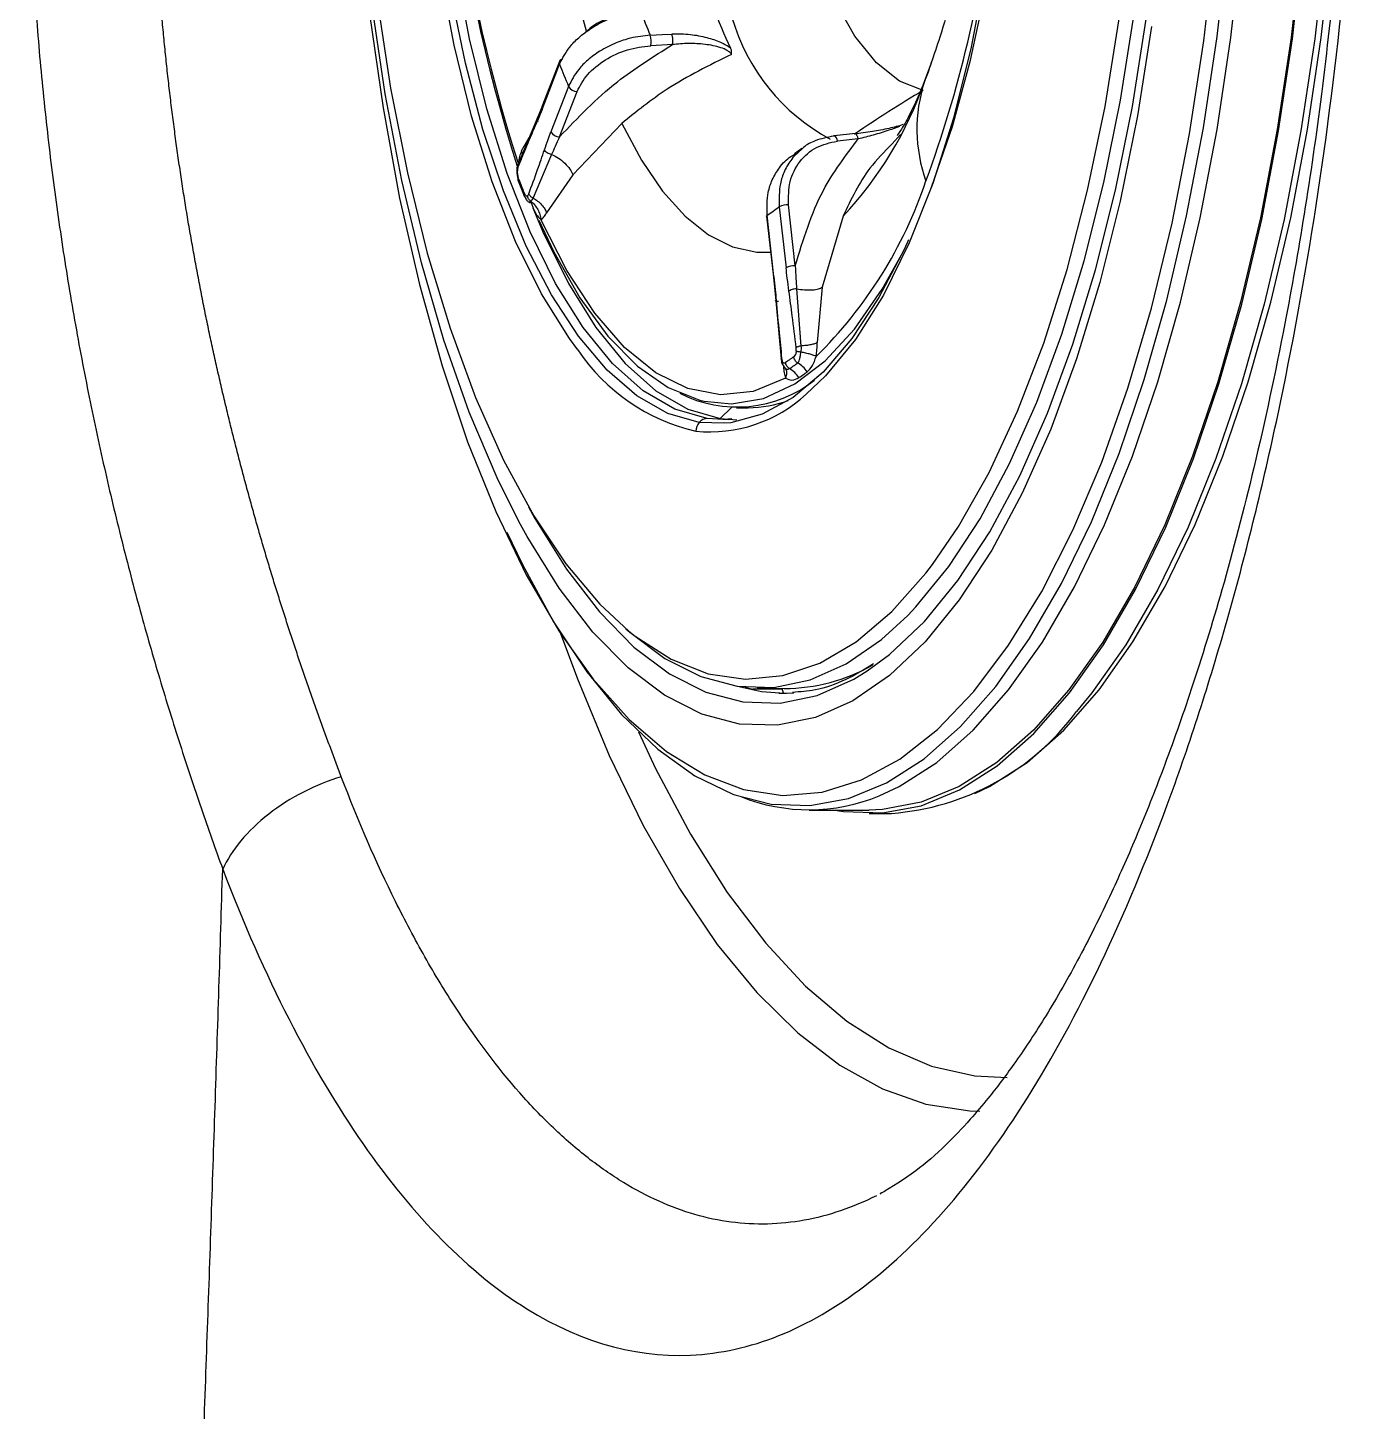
# Model space of a CAD drawing. Extents: x 525 to 613, y 487 to 635.
# Drawn here: x 598.549 to 600.678, y 541.445 to 543.681 of the extents above; entities that cross this region are included whole.
import ezdxf

# ---------------------------------------------------------------- set-up
doc = ezdxf.new("R2010")
doc.units = 0
doc.header["$MEASUREMENT"] = 0
doc.layers.add('1', color=4, linetype='Continuous')
doc.layers.add('STD TEST', color=3, linetype='Continuous')

# ---------------------------------------------------------------- blocks, each defined once
blk = doc.blocks.new('2023 VANGUARD')
at = {"layer": '1', "color": 3, "linetype": 'Continuous', "lineweight": 25}
for p, q in [((30.6307, -49.0373), (30.5959, -49.039)), ((30.4482, -49.0646), (30.4199, -49.1379)), ((30.4201, -49.1421), (30.4483, -49.0688)), ((31.0381, -49.0969), (31.0482, -49.0695)), ((30.4629, -49.1048), (30.4346, -49.1781)), ((30.4485, -49.1863), (30.4768, -49.113)), ((30.4202, -49.1372), (30.4089, -49.1644)), ((30.4089, -49.1644), (30.381, -49.2313)), ((30.5488, -49.1647), (30.4701, -49.2477)), ((30.3871, -49.209), (30.3993, -49.1873)), ((30.9267, -49.1811), (30.892, -49.1846)), ((30.9995, -49.1824), (30.9856, -49.1978)), ((30.8401, -49.2054), (30.8283, -49.2138)), ((30.931, -49.1898), (30.8973, -49.1932)), ((30.4356, -49.2148), (30.4056, -49.285)), ((30.4701, -49.2477), (30.4275, -49.3093)), ((30.3817, -49.2573), (30.3915, -49.2817)), ((30.4015, -49.2904), (30.4036, -49.2954)), ((30.4032, -49.2942), (30.4016, -49.2904)), ((30.8035, -49.2992), (30.8144, -49.3979)), ((30.8294, -49.3947), (30.8185, -49.296)), ((30.783, -49.3143), (30.7939, -49.4131)), ((30.7948, -49.4118), (30.7839, -49.313)), ((30.9065, -49.3145), (30.8729, -49.4292)), ((30.7939, -49.4131), (30.7941, -49.4135)), ((30.7941, -49.4133), (30.7977, -49.4515)), ((30.8315, -49.4318), (30.8385, -49.5243)), ((30.8729, -49.4292), (30.8648, -49.5189)), ((30.7977, -49.4515), (30.8064, -49.5449)), ((30.8126, -49.5598), (30.8151, -49.5637)), ((30.7264, -49.6239), (30.7078, -49.6417)), ((30.7344, -49.624), (30.7533, -49.624)), ((30.7149, -49.6492), (30.674, -49.6477)), ((30.7207, -49.6436), (30.6872, -49.6417)), ((30.7078, -49.6417), (30.7348, -49.6437)), ((30.7267, -49.6418), (30.7201, -49.6423)), ((30.7478, -50.0757), (30.7605, -50.0789)), ((30.8085, -50.0789), (30.7605, -50.0789)), ((30.7675, -50.0768), (30.8115, -50.0776)), ((30.8103, -50.0851), (30.8081, -50.0776)), ((30.8026, -50.0851), (30.8103, -50.0851)), ((30.8026, -50.0851), (30.8152, -50.0855)), ((30.827, -50.0851), (30.8117, -50.0856)), ((30.8515, -50.2741), (30.9488, -50.2741)), ((30.9488, -50.2796), (30.9849, -50.2796)), ((30.9735, -50.8903), (30.9666, -50.894)), ((30.9666, -50.8941), (30.9674, -50.8937))]:
    blk.add_line(p, q, dxfattribs=at)
at = {"layer": '1', "color": 3, "linetype": 'Continuous', "lineweight": 25, "flags": 128}
for points in [[(30.674, -49.6477), (30.6233, -49.6333), (30.5735, -49.605), (30.5251, -49.5633), (30.4788, -49.5085), (30.4352, -49.4414), (30.3946, -49.3628), (30.3577, -49.2734), (30.3247, -49.1745), (30.2962, -49.0672), (30.2725, -48.9526)], [(31.0485, -49.2704), (31.0495, -49.2679), (31.0833, -49.1697), (31.1126, -49.0624), (31.137, -48.9476), (31.1562, -48.8265), (31.1699, -48.7007), (31.178, -48.5719), (31.1803, -48.4416), (31.1768, -48.3114), (31.1676, -48.1831), (31.1528, -48.0581), (31.1326, -47.9381), (31.1072, -47.8247), (31.0769, -47.7191), (31.0485, -47.6387)], [(30.1108, -48.3511), (30.11, -48.5122), (30.1149, -48.6729), (30.1255, -48.8318), (30.1416, -48.9877), (30.1632, -49.1393), (30.19, -49.2854), (30.222, -49.4248), (30.2587, -49.5563), (30.2999, -49.679), (30.3453, -49.7919), (30.3945, -49.894), (30.4472, -49.9844), (30.454, -49.9949)], [(30.3825, -49.8078), (30.3474, -49.7373), (30.3025, -49.6312), (30.2617, -49.5151), (30.2253, -49.39), (30.1936, -49.2568), (30.1668, -49.1169), (30.1453, -48.9712), (30.1292, -48.8212), (30.1186, -48.668), (30.1137, -48.5131), (30.1144, -48.3576)], [(30.1217, -48.3619), (30.121, -48.5149), (30.1262, -48.6674), (30.137, -48.818), (30.1535, -48.9653), (30.1753, -49.1079), (30.2025, -49.2446), (30.2346, -49.3742), (30.2715, -49.4954), (30.3127, -49.6073), (30.358, -49.7086), (30.4068, -49.7987), (30.4588, -49.8765), (30.5135, -49.9415), (30.5602, -49.9849)], [(30.4782, -49.5306), (30.4646, -49.5122), (30.4193, -49.4399), (30.3775, -49.3552), (30.3397, -49.2591), (30.3064, -49.1529), (30.278, -49.038), (30.2549, -48.9157), (30.2373, -48.7876), (30.2254, -48.6553), (30.2195, -48.5205), (30.2196, -48.3849)], [(30.6872, -49.6417), (30.6349, -49.6266), (30.5836, -49.5967), (30.5339, -49.5525), (30.4866, -49.4945), (30.4421, -49.4233), (30.401, -49.34), (30.3638, -49.2456), (30.3311, -49.1412), (30.3031, -49.0282), (30.2804, -48.9079), (30.2631, -48.782), (30.2514, -48.6519), (30.2456, -48.5194), (30.2457, -48.3861)], [(31.1726, -48.5242), (31.1666, -48.659), (31.1546, -48.7912), (31.1368, -48.9191), (31.1135, -49.0412), (31.085, -49.156), (31.0515, -49.2619), (31.0136, -49.3576), (30.9717, -49.442), (30.9264, -49.514), (30.8781, -49.5727), (30.8469, -49.6021)], [(31.405, -49.0078), (31.3822, -49.1521), (31.3543, -49.2905), (31.3214, -49.4218), (31.2838, -49.5448), (31.242, -49.6585), (31.1961, -49.7619), (31.1468, -49.8542), (31.0942, -49.9345), (31.039, -50.0022), (30.9815, -50.0567), (30.9223, -50.0976), (30.8619, -50.1244), (30.8007, -50.137), (30.7393, -50.1352), (30.6783, -50.1191), (30.6181, -50.0887), (30.5593, -50.0445), (30.5023, -49.9867), (30.4477, -49.9158), (30.3959, -49.8324), (30.3825, -49.8078)], [(30.454, -49.9949), (30.5028, -50.0626), (30.5609, -50.1278), (30.6212, -50.1796), (30.683, -50.2175), (30.7459, -50.2411), (30.8094, -50.2504), (30.8729, -50.2452), (30.9361, -50.2256), (30.9982, -50.1918), (31.059, -50.144), (31.1178, -50.0825), (31.1741, -50.008), (31.2277, -49.9209), (31.2779, -49.822), (31.3244, -49.7122), (31.3669, -49.5922), (31.4049, -49.463), (31.4382, -49.3257), (31.4665, -49.1815), (31.4896, -49.0313), (31.5073, -48.8765), (31.5195, -48.7183), (31.526, -48.558)], [(30.7316, -50.2498), (30.7905, -50.2647), (30.853, -50.2669), (30.9152, -50.2553), (30.9768, -50.23), (31.0373, -50.1912), (31.0963, -50.1392), (31.1532, -50.0744), (31.2077, -49.9972), (31.2594, -49.9083), (31.3077, -49.8084), (31.3525, -49.6981), (31.3933, -49.5784), (31.4298, -49.4501), (31.4617, -49.3142), (31.4889, -49.1718), (31.5111, -49.024), (31.5281, -48.8718), (31.5398, -48.7164), (31.5461, -48.559)], [(30.893, -50.2741), (30.9073, -50.2765), (30.9701, -50.2788), (31.0328, -50.2671), (31.0948, -50.2417), (31.1557, -50.2026), (31.215, -50.1503), (31.2723, -50.085), (31.3272, -50.0073), (31.3791, -49.9179), (31.4278, -49.8172), (31.4729, -49.7062), (31.5139, -49.5857), (31.5507, -49.4566), (31.5829, -49.3199), (31.6102, -49.1765), (31.6325, -49.0277), (31.6496, -48.8745), (31.6614, -48.7181), (31.6678, -48.5597)], [(30.9455, -50.0494), (30.9818, -50.0227), (31.038, -49.9693), (31.0921, -49.903), (31.1435, -49.8244), (31.1919, -49.7341), (31.2367, -49.6329), (31.2777, -49.5216), (31.3144, -49.4012), (31.3466, -49.2727), (31.374, -49.1373), (31.3963, -48.996), (31.4134, -48.8501), (31.4251, -48.7009), (31.4314, -48.5495)], [(31.6656, -48.5594), (31.6593, -48.7173), (31.6475, -48.8732), (31.6305, -49.026), (31.6082, -49.1744), (31.581, -49.3173), (31.5489, -49.4536), (31.5122, -49.5823), (31.4713, -49.7025), (31.4264, -49.8132), (31.3779, -49.9135), (31.326, -50.0027), (31.2714, -50.0801), (31.2142, -50.1452), (31.1551, -50.1974), (31.0943, -50.2363), (31.0325, -50.2617), (30.97, -50.2733), (30.9488, -50.2741)], [(30.9646, -50.2514), (30.9971, -50.2363), (31.0578, -50.1974), (31.117, -50.1452), (31.1741, -50.0801), (31.2288, -50.0027), (31.2806, -49.9135), (31.3292, -49.8132), (31.3741, -49.7025), (31.415, -49.5823), (31.4517, -49.4536), (31.4837, -49.3173), (31.511, -49.1744), (31.5333, -49.026), (31.5503, -48.8732), (31.5621, -48.7173), (31.5684, -48.5594)], [(31.0111, -49.9598), (31.0242, -49.946), (31.0774, -49.8808), (31.128, -49.8034), (31.1756, -49.7144), (31.2198, -49.6148), (31.2601, -49.5052), (31.2963, -49.3866), (31.328, -49.2601), (31.355, -49.1268), (31.377, -48.9877), (31.3938, -48.844), (31.4053, -48.6971), (31.4114, -48.548)], [(31.0513, -49.8772), (31.093, -49.8161), (31.1426, -49.7286), (31.1886, -49.6296), (31.2307, -49.5199), (31.2685, -49.4005), (31.3017, -49.2726), (31.3299, -49.1373), (31.3529, -48.9958), (31.3705, -48.8494), (31.3825, -48.6994), (31.3889, -48.5472)], [(31.1193, -50.2475), (31.1433, -50.236), (31.204, -50.1971), (31.2631, -50.1449), (31.3203, -50.0799), (31.3749, -50.0024), (31.4268, -49.9132), (31.4753, -49.8129), (31.5202, -49.7023), (31.5611, -49.5822), (31.5978, -49.4534), (31.6298, -49.3171), (31.6571, -49.1742), (31.6793, -49.0259), (31.6964, -48.8732), (31.7081, -48.7173), (31.7145, -48.5594)], [(31.7039, -48.5597), (31.6976, -48.7181), (31.6858, -48.8745), (31.6687, -49.0277), (31.6464, -49.1765), (31.619, -49.3199), (31.5869, -49.4566), (31.5501, -49.5857), (31.5091, -49.7062), (31.464, -49.8172), (31.4153, -49.9179), (31.3634, -50.0073), (31.3085, -50.085), (31.2839, -50.1148)], [(31.0359, -49.1114), (30.9975, -49.0962), (30.9604, -49.0668), (30.9255, -49.0236), (30.8935, -48.9678), (30.8786, -48.935)], [(30.595, -49.022), (30.6145, -49.0211), (30.6298, -49.0204)], [(30.5488, -49.1647), (30.5807, -49.224), (30.6149, -49.2741), (30.6512, -49.3145), (30.6889, -49.3446), (30.7277, -49.3642), (30.7671, -49.3729), (30.7895, -49.3729)], [(30.892, -49.1846), (30.8917, -49.1847), (30.8908, -49.1852)], [(30.4051, -49.3008), (30.4216, -49.34), (30.4627, -49.4233), (30.5072, -49.4945), (30.5546, -49.5525), (30.6042, -49.5967), (30.6555, -49.6266), (30.7078, -49.6417)], [(30.4148, -49.3207), (30.439, -49.3721), (30.4813, -49.4464), (30.5267, -49.5082), (30.5745, -49.5568), (30.6241, -49.5915), (30.6749, -49.6119), (30.6819, -49.6136)], [(30.8135, -49.5765), (30.7613, -49.5976), (30.7085, -49.6031), (30.6558, -49.593), (30.6039, -49.5674), (30.5535, -49.5266), (30.5054, -49.4713), (30.4601, -49.4022), (30.4183, -49.3201)], [(30.783, -49.3143), (30.783, -49.3142), (30.7832, -49.3137), (30.7839, -49.313)], [(31.0124, -49.3527), (31.0053, -49.3682), (30.9645, -49.4461), (30.9207, -49.5124), (30.8743, -49.5664), (30.8258, -49.6073), (30.7759, -49.6346), (30.7251, -49.6482), (30.7149, -49.6492)], [(30.6819, -49.6136), (30.7264, -49.6178), (30.7777, -49.609), (30.8284, -49.5857), (30.8777, -49.5482), (30.925, -49.497), (30.9698, -49.4326), (31.0034, -49.3723)], [(30.7948, -49.4118), (30.7942, -49.4124), (30.7939, -49.413), (30.7939, -49.4131)], [(30.3982, -49.784), (30.4087, -49.8031), (30.4594, -49.8847), (30.5128, -49.9541), (30.5686, -50.0107), (30.6261, -50.054), (30.685, -50.0837), (30.7448, -50.0994), (30.8048, -50.1012), (30.8647, -50.0889), (30.9238, -50.0626), (30.9455, -50.0494)], [(30.3633, -49.8251), (30.3883, -49.8774), (30.4389, -49.9699), (30.4925, -50.0509), (30.5487, -50.1198), (30.6071, -50.176), (30.6671, -50.219), (30.7284, -50.2487), (30.7316, -50.2498)], [(30.5602, -49.9849), (30.5704, -49.993), (30.6289, -50.0306), (30.6886, -50.0539), (30.7489, -50.0627), (30.8092, -50.0569), (30.8691, -50.0367), (30.9279, -50.0021), (30.9852, -49.9535), (31.0404, -49.8913), (31.0513, -49.8772)], [(30.5555, -49.9811), (30.5619, -49.9868), (30.6186, -50.0294), (30.6766, -50.0586), (30.7354, -50.0742), (30.7945, -50.0759), (30.8535, -50.0638), (30.9117, -50.0379), (30.9688, -49.9986), (31.0111, -49.9598)], [(30.4495, -49.9873), (30.4772, -50.0623), (30.5286, -50.1859), (30.5837, -50.299), (30.642, -50.401), (30.7033, -50.4912), (30.7672, -50.5691), (30.8332, -50.6342), (30.9011, -50.6862), (30.9703, -50.7247), (31.0405, -50.7494), (31.1113, -50.7603), (31.1273, -50.7609)], [(30.8117, -50.0856), (30.7747, -50.0829), (30.7361, -50.0743)], [(30.5758, -50.1477), (30.6037, -50.2071), (30.66, -50.3129), (30.7194, -50.4072), (30.7815, -50.4893), (30.846, -50.5589), (30.9125, -50.6155), (30.9805, -50.6586), (31.0496, -50.6881), (31.1194, -50.7038), (31.1717, -50.7064)]]:
    blk.add_lwpolyline(points, dxfattribs=at)
at = {"layer": '1', "color": 3, "linetype": 'Continuous', "lineweight": 25}
for centre, radius, start, end in [((32.7742, -48.4641), 2.5146, 174.3473, 197.816), ((32.7659, -48.4616), 2.5049, 174.7728, 197.8371), ((32.4659, -48.4605), 2.0507, 175.6436, 195.7429), ((29.1989, -48.5807), 1.962, 339.8154, 353.5168), ((31.3591, -48.6911), 0.8327, 200.5329, 203.4211), ((31.4174, -48.7068), 0.7698, 200.5151, 205.8905), ((31.0387, -48.9039), 0.3243, 196.0384, 241.865), ((30.5656, -49.032), 0.0311, 347.0797, 18.7919), ((30.4536, -49.0665), 0.00571, 160.3568, 204.1293), ((30.454, -49.0671), 0.00633, 99.6552, 155.9324), ((31.3462, -48.7274), 0.9605, 200.8203, 203.1338), ((30.4699, -48.9019), 0.6007, 316.6186, 341.0555), ((31.2748, -49.1739), 0.2489, 161.9957, 199.6774), ((30.4767, -49.0973), 0.0157, 208.3926, 270.1951), ((31.9843, -50.7176), 1.8653, 120.5574, 124.5424), ((30.4253, -49.1398), 0.00571, 160.3568, 204.1291), ((30.4484, -49.1706), 0.0157, 208.3928, 270.1959), ((30.8892, -49.1923), 0.00818, 353.9167, 70.3559), ((30.3588, -49.0289), 0.7189, 314.5428, 341.4464), ((30.6626, -49.1213), 0.2268, 302.3235, 308.38), ((30.8175, -49.3283), 0.0323, 88.1487, 115.728), ((30.8284, -49.427), 0.0323, 88.1485, 115.7278), ((30.7398, -49.3553), 0.3149, 213.8356, 256.9433), ((30.7349, -49.4187), 0.2041, 243.125, 307.9398), ((30.691, -49.4333), 0.2298, 264.4226, 312.736), ((30.7525, -49.4328), 0.1912, 270.2257, 290.038), ((30.6897, -49.6618), 0.021, 137.9798, 180.5977), ((30.6874, -49.6596), 0.0179, 90.66, 138.3294), ((30.8122, -49.7936), 0.2841, 269.851, 300.0329), ((30.9548, -49.8711), 0.4095, 274.2173, 323.4816), ((30.8516, -49.9768), 0.2969, 248.2053, 292.3807)]:
    blk.add_arc(centre, radius, start, end, dxfattribs=at)
for points, knots in [([(29.9738, -46.6584), (29.9708, -46.6662), (29.9648, -46.6818), (29.9558, -46.7054), (29.9471, -46.7287), (29.9384, -46.752), (29.9299, -46.7752), (29.9216, -46.7982), (29.9134, -46.8211), (29.9054, -46.8438), (29.8975, -46.8663), (29.8898, -46.8887), (29.8823, -46.9109), (29.8749, -46.9329), (29.8676, -46.9547), (29.8605, -46.9763), (29.8536, -46.9977), (29.8468, -47.0189), (29.8402, -47.0398), (29.8338, -47.0605), (29.8275, -47.0809), (29.8213, -47.1011), (29.8154, -47.121), (29.8095, -47.1406), (29.8039, -47.1599), (29.7984, -47.1789), (29.7931, -47.1977), (29.7879, -47.2161), (29.7828, -47.2342), (29.7779, -47.252), (29.7732, -47.2695), (29.7686, -47.2866), (29.7642, -47.3035), (29.7598, -47.32), (29.7557, -47.3362), (29.7516, -47.352), (29.7477, -47.3675), (29.7439, -47.3827), (29.7403, -47.3976), (29.7367, -47.4121), (29.7333, -47.4262), (29.7301, -47.44), (29.7269, -47.4534), (29.7239, -47.4665), (29.7209, -47.4792), (29.7181, -47.4916), (29.7154, -47.5036), (29.7129, -47.5152), (29.7104, -47.5265), (29.708, -47.5373), (29.7057, -47.5479), (29.7036, -47.558), (29.7015, -47.5677), (29.6995, -47.5771), (29.6976, -47.5861), (29.6959, -47.5947), (29.6942, -47.6029), (29.6926, -47.6108), (29.6911, -47.6182), (29.6897, -47.6253), (29.6883, -47.6319), (29.6871, -47.6382), (29.6859, -47.644), (29.6849, -47.6495), (29.6839, -47.6546), (29.683, -47.6593), (29.6821, -47.6635), (29.6746, -47.7029), (29.6574, -47.7979), (29.6383, -47.9227), (29.6188, -48.0764), (29.6047, -48.2209), (29.5943, -48.3843), (29.5894, -48.5306), (29.5888, -48.677), (29.5919, -48.7971), (29.5964, -48.8902), (29.6005, -48.957), (29.6054, -49.0234), (29.6113, -49.0892), (29.618, -49.1546), (29.6255, -49.2196), (29.6338, -49.2841), (29.6429, -49.3481), (29.6527, -49.4117), (29.6634, -49.4748), (29.6747, -49.5374), (29.6868, -49.5994), (29.6995, -49.6606), (29.7128, -49.721), (29.7266, -49.7803), (29.7409, -49.8386), (29.7556, -49.8959), (29.7708, -49.9523), (29.7863, -50.0077), (29.8023, -50.0622), (29.8186, -50.1158), (29.8352, -50.1685), (29.8521, -50.2202), (29.8692, -50.271), (29.8866, -50.3209), (29.8983, -50.3533), (29.9042, -50.3696)], [0, 0, 0, 0, 0.00766, 0.015221, 0.02268, 0.03004, 0.037299, 0.044459, 0.051518, 0.058477, 0.065336, 0.072095, 0.078754, 0.085313, 0.091772, 0.098131, 0.10439, 0.110548, 0.116607, 0.122565, 0.128421, 0.134169, 0.13981, 0.145343, 0.15077, 0.156091, 0.161307, 0.166417, 0.171422, 0.176323, 0.18112, 0.185814, 0.190404, 0.19489, 0.199274, 0.203554, 0.207732, 0.211808, 0.215781, 0.219651, 0.22342, 0.227086, 0.23065, 0.234112, 0.237471, 0.240729, 0.243884, 0.246937, 0.249888, 0.252737, 0.255483, 0.258127, 0.260668, 0.263107, 0.265443, 0.267677, 0.269808, 0.271836, 0.273761, 0.275583, 0.277302, 0.278917, 0.28043, 0.281839, 0.283145, 0.284347, 0.285446, 0.286441, 0.314697, 0.35815, 0.380569, 0.429383, 0.464924, 0.500598, 0.536519, 0.572374, 0.588972, 0.60552, 0.622031, 0.638515, 0.654983, 0.671445, 0.687914, 0.704398, 0.720909, 0.737457, 0.754052, 0.77067, 0.787269, 0.803818, 0.820288, 0.836698, 0.853065, 0.8694, 0.885711, 0.902008, 0.9183, 0.934596, 0.950906, 0.967237, 0.983599, 1, 1, 1, 1]), ([(30.0958, -50.2203), (30.0928, -50.2125), (30.0869, -50.197), (30.0781, -50.1734), (30.0693, -50.1496), (30.0606, -50.1256), (30.0519, -50.1013), (30.0433, -50.0768), (30.0348, -50.0521), (30.0263, -50.0271), (30.0179, -50.0019), (30.0095, -49.9765), (30.0013, -49.9508), (29.9931, -49.925), (29.985, -49.8988), (29.977, -49.8725), (29.9691, -49.8459), (29.9613, -49.819), (29.9537, -49.792), (29.9461, -49.7647), (29.9386, -49.7371), (29.9313, -49.7093), (29.924, -49.6813), (29.917, -49.653), (29.91, -49.6244), (29.9032, -49.5956), (29.8965, -49.5666), (29.8899, -49.5373), (29.8835, -49.5077), (29.8773, -49.478), (29.8713, -49.4482), (29.8655, -49.4181), (29.8598, -49.388), (29.8544, -49.3577), (29.8491, -49.3274), (29.8441, -49.2969), (29.8392, -49.2663), (29.8346, -49.2355), (29.8302, -49.2047), (29.826, -49.1738), (29.822, -49.1427), (29.8182, -49.1115), (29.8146, -49.0802), (29.8113, -49.0488), (29.8082, -49.0172), (29.8053, -48.9856), (29.8027, -48.9538), (29.8003, -48.9219), (29.7981, -48.8899), (29.7962, -48.8578), (29.7945, -48.8256), (29.793, -48.7932), (29.7918, -48.7607), (29.7909, -48.7281), (29.7902, -48.6954), (29.7898, -48.6626), (29.7896, -48.6298), (29.7896, -48.5969), (29.79, -48.5641), (29.7915, -48.4761), (29.7972, -48.3507), (29.8096, -48.2067), (29.8198, -48.1165), (29.8302, -48.0353), (29.8434, -47.9456), (29.8589, -47.8563), (29.8733, -47.7805), (29.8857, -47.7196), (29.8993, -47.6579), (29.9124, -47.6016), (29.9252, -47.5492), (29.94, -47.4918), (29.9553, -47.4351), (29.9711, -47.3791), (29.9875, -47.3237), (30.0043, -47.2689), (30.0215, -47.2148), (30.0392, -47.1615), (30.0572, -47.1089), (30.0754, -47.0572), (30.0939, -47.0064), (30.1126, -46.9565), (30.1315, -46.9076), (30.1504, -46.8595), (30.1631, -46.8283), (30.1694, -46.8126)], [0, 0, 0, 0, 0.00868, 0.017343, 0.025991, 0.034625, 0.043245, 0.051855, 0.060454, 0.069044, 0.077626, 0.086202, 0.094773, 0.103341, 0.111906, 0.12047, 0.129035, 0.137601, 0.146171, 0.154745, 0.163325, 0.171912, 0.180508, 0.189116, 0.197741, 0.206386, 0.215044, 0.223712, 0.232385, 0.241058, 0.249728, 0.258384, 0.267024, 0.275648, 0.284258, 0.292855, 0.301441, 0.310018, 0.318587, 0.32715, 0.335708, 0.344263, 0.352817, 0.361371, 0.369927, 0.378487, 0.387052, 0.395624, 0.404204, 0.412795, 0.421398, 0.430015, 0.438648, 0.447302, 0.455975, 0.464658, 0.473344, 0.482025, 0.490694, 0.499344, 0.55168, 0.589802, 0.613886, 0.623903, 0.655182, 0.686588, 0.697105, 0.717981, 0.73741, 0.749258, 0.765891, 0.782514, 0.79914, 0.815776, 0.832435, 0.849127, 0.86586, 0.882638, 0.899414, 0.916183, 0.932947, 0.949708, 0.96647, 0.983233, 1, 1, 1, 1]), ([(31.1172, -48.7685), (31.1162, -48.7762), (31.1111, -48.8143), (31.0998, -48.8788), (31.0824, -48.9572), (31.0649, -49.0209), (31.0534, -49.0539), (31.0486, -49.0676)], [0, 0, 0, 0, 0.065825, 0.32326, 0.576411, 0.823535, 1, 1, 1, 1]), ([(29.9041, -50.3696), (29.9375, -50.4569), (29.9733, -50.5378), (30.0494, -50.6866), (30.0892, -50.7536), (30.1717, -50.8724), (30.2145, -50.9245), (30.303, -51.0138), (30.3491, -51.0512), (30.488, -51.1374), (30.5822, -51.1623), (30.7742, -51.1451), (30.8677, -51.1034), (31.0047, -50.9923), (31.0501, -50.9467), (31.1371, -50.8414), (31.1791, -50.7815), (31.2603, -50.6475), (31.2996, -50.573), (31.3746, -50.4103), (31.4099, -50.3234), (31.4759, -50.139), (31.5067, -50.0414), (31.5495, -49.8868), (31.5632, -49.8337), (31.5893, -49.7259), (31.6016, -49.6712), (31.6596, -49.3944), (31.6947, -49.1617), (31.7181, -48.9175)], [0, 0, 0, 0, 0.0625, 0.0625, 0.125, 0.125, 0.1875, 0.1875, 0.25, 0.25, 0.375, 0.375, 0.5, 0.5, 0.5625, 0.5625, 0.625, 0.625, 0.6875, 0.6875, 0.75, 0.75, 0.8125, 0.8125, 0.84375, 0.84375, 0.875, 0.875, 1, 1, 1, 1]), ([(31.7034, -48.9045), (31.6959, -48.9758), (31.6814, -49.1135), (31.6529, -49.3081), (31.6172, -49.5109), (31.5733, -49.7151), (31.5219, -49.9117), (31.4722, -50.0731), (31.426, -50.2038), (31.3827, -50.313), (31.3365, -50.4175), (31.2861, -50.5184), (31.233, -50.6104), (31.1914, -50.673), (31.1615, -50.7138), (31.1378, -50.744), (31.1083, -50.7788), (31.0692, -50.8196), (31.0206, -50.8623), (30.9857, -50.8829), (30.9667, -50.8942)], [0, 0, 0, 0, 0.070884, 0.13693, 0.198628, 0.283701, 0.359723, 0.42567, 0.482076, 0.530901, 0.578084, 0.638751, 0.696492, 0.748227, 0.771013, 0.793538, 0.826782, 0.8726, 0.930486, 1, 1, 1, 1]), ([(30.4483, -49.0688), (30.4531, -49.0595), (30.4606, -49.0446), (30.4795, -49.0254), (30.4994, -49.0101), (30.5229, -48.9975), (30.5505, -48.9873), (30.5688, -48.9846), (30.5793, -48.9831)], [0, 0, 0, 0, 0.223173, 0.354792, 0.499492, 0.670253, 0.81071, 1, 1, 1, 1]), ([(30.5733, -48.983), (30.5609, -48.9851), (30.536, -48.9894), (30.5054, -49.0036), (30.4925, -49.0156), (30.4886, -49.0193)], [0, 0, 0, 0, 0.409679, 0.820657, 1, 1, 1, 1]), ([(30.595, -49.022), (30.5844, -49.0232), (30.5659, -49.0252), (30.538, -49.0346), (30.5143, -49.0467), (30.4941, -49.0616), (30.4751, -49.0805), (30.4676, -49.0954), (30.4629, -49.1048)], [0, 0, 0, 0, 0.189178, 0.329349, 0.49967, 0.644705, 0.776575, 1, 1, 1, 1]), ([(30.7249, -49.0429), (30.7198, -49.0397), (30.7086, -49.0326), (30.6857, -49.0256), (30.6587, -49.0204), (30.6398, -49.0204), (30.6298, -49.0204)], [0, 0, 0, 0, 0.192524, 0.423609, 0.694681, 1, 1, 1, 1]), ([(30.4485, -49.1863), (30.4778, -49.1555), (30.5302, -49.1004), (30.6, -49.0566), (30.6307, -49.0373)], [0, 0, 0, 0, 0.559798, 1, 1, 1, 1]), ([(30.4768, -49.113), (30.4817, -49.1037), (30.4916, -49.0849), (30.5214, -49.061), (30.5577, -49.0438), (30.5832, -49.0406), (30.5959, -49.039)], [0, 0, 0, 0, 0.249644, 0.500118, 0.750531, 1, 1, 1, 1]), ([(30.7262, -49.053), (30.6904, -49.0707), (30.6257, -49.1028), (30.5725, -49.1455), (30.5488, -49.1647)], [0, 0, 0, 0, 0.5525, 1, 1, 1, 1]), ([(30.7262, -49.053), (30.7254, -49.0519), (30.7237, -49.0496), (30.718, -49.0457), (30.705, -49.0404), (30.6834, -49.0364), (30.6568, -49.0348), (30.6394, -49.0365), (30.6307, -49.0373)], [0, 0, 0, 0, 0.055233, 0.1120211, 0.2322227, 0.4846879, 0.7427374, 1, 1, 1, 1]), ([(30.7262, -49.053), (30.7264, -49.0512), (30.7268, -49.0476), (30.7255, -49.0445), (30.7249, -49.0429)], [0, 0, 0, 0, 0.492897, 1, 1, 1, 1]), ([(31.0487, -49.0675), (31.0474, -49.0713), (31.0447, -49.0795), (31.042, -49.0864), (31.0406, -49.0901)], [0, 0, 0, 0, 0.4690087, 1, 1, 1, 1]), ([(31.0406, -49.0901), (31.037, -49.099), (31.0275, -49.123), (31.0129, -49.1531), (31.0003, -49.1753), (30.9931, -49.1849), (30.994, -49.1838), (30.9943, -49.1835)], [0, 0, 0, 0, 0.152911, 0.411812, 0.66247, 0.90528, 1, 1, 1, 1]), ([(30.4201, -49.1421), (30.418, -49.1473), (30.4143, -49.1566), (30.4104, -49.1655), (30.4087, -49.1694)], [0, 0, 0, 0, 0.559985, 1, 1, 1, 1]), ([(30.4139, -49.1609), (30.4129, -49.1612), (30.4109, -49.1619), (30.4089, -49.1639), (30.4081, -49.1665), (30.4085, -49.1684), (30.4087, -49.1694)], [0, 0, 0, 0, 0.243098, 0.5, 0.756902, 1, 1, 1, 1]), ([(31.0037, -49.1664), (31.0035, -49.1664), (30.9968, -49.169), (30.9793, -49.173), (30.9526, -49.1785), (30.9342, -49.1806), (30.9245, -49.1818)], [0, 0, 0, 0, 0.006441, 0.290779, 0.62432, 1, 1, 1, 1]), ([(30.4087, -49.1694), (30.4035, -49.1815), (30.3942, -49.2031), (30.3852, -49.2255), (30.3812, -49.2354)], [0, 0, 0, 0, 0.5599965, 1, 1, 1, 1]), ([(30.4241, -49.2073), (30.426, -49.2018), (30.4294, -49.1918), (30.433, -49.1823), (30.4346, -49.1781)], [0, 0, 0, 0, 0.559985, 1, 1, 1, 1]), ([(30.4485, -49.1863), (30.446, -49.1915), (30.4416, -49.2009), (30.4375, -49.2105), (30.4356, -49.2148)], [0, 0, 0, 0, 0.558531, 1, 1, 1, 1]), ([(30.8908, -49.1852), (30.8809, -49.1872), (30.8638, -49.1906), (30.847, -49.199), (30.8411, -49.205), (30.8403, -49.2058)], [0, 0, 0, 0, 0.5392187, 0.9387495, 1, 1, 1, 1]), ([(30.9976, -49.1694), (30.9919, -49.1716), (30.978, -49.1769), (30.9551, -49.1837), (30.939, -49.1878), (30.931, -49.1898)], [0, 0, 0, 0, 0.254398, 0.627768, 1, 1, 1, 1]), ([(30.3871, -49.209), (30.3858, -49.212), (30.3834, -49.218), (30.3821, -49.2252), (30.3815, -49.2289)], [0, 0, 0, 0, 0.495801, 1, 1, 1, 1]), ([(30.3888, -49.2166), (30.3889, -49.216), (30.389, -49.2136), (30.3879, -49.2109), (30.3871, -49.209)], [0, 0, 0, 0, 0.261691, 1, 1, 1, 1]), ([(30.3986, -49.2786), (30.4035, -49.2655), (30.4121, -49.2421), (30.4204, -49.218), (30.4241, -49.2073)], [0, 0, 0, 0, 0.559998, 1, 1, 1, 1]), ([(30.4356, -49.2148), (30.4344, -49.2145), (30.4319, -49.2139), (30.4284, -49.2121), (30.4256, -49.2099), (30.4246, -49.2082), (30.4241, -49.2073)], [0, 0, 0, 0, 0.243098, 0.5, 0.756902, 1, 1, 1, 1]), ([(30.8403, -49.2058), (30.8344, -49.2109), (30.8229, -49.2211), (30.8116, -49.2409), (30.8027, -49.2665), (30.8032, -49.2866), (30.8035, -49.2992)], [0, 0, 0, 0, 0.229269, 0.452687, 0.655825, 1, 1, 1, 1]), ([(30.8185, -49.296), (30.8184, -49.2833), (30.8183, -49.2579), (30.8351, -49.2251), (30.862, -49.2009), (30.8856, -49.1958), (30.8973, -49.1932)], [0, 0, 0, 0, 0.249644, 0.500118, 0.750531, 1, 1, 1, 1]), ([(30.8294, -49.3947), (30.8421, -49.3526), (30.8648, -49.2773), (30.9108, -49.2166), (30.931, -49.1898)], [0, 0, 0, 0, 0.559798, 1, 1, 1, 1]), ([(30.9856, -49.1978), (30.9731, -49.2104), (30.9401, -49.2439), (30.9194, -49.2874), (30.9065, -49.3145)], [0, 0, 0, 0, 0.377347, 1, 1, 1, 1]), ([(30.381, -49.2313), (30.3806, -49.2324), (30.3798, -49.2346), (30.3794, -49.2373), (30.3792, -49.2386)], [0, 0, 0, 0, 0.508768, 1, 1, 1, 1]), ([(30.3828, -49.2287), (30.3824, -49.2291), (30.3815, -49.23), (30.3808, -49.2316), (30.3806, -49.2335), (30.381, -49.2347), (30.3812, -49.2354)], [0, 0, 0, 0, 0.246698, 0.5, 0.753302, 1, 1, 1, 1]), ([(30.4356, -49.2148), (30.4393, -49.2166), (30.4469, -49.2204), (30.4572, -49.2288), (30.4655, -49.2382), (30.4684, -49.2443), (30.4699, -49.2472)], [0, 0, 0, 0, 0.25014, 0.509445, 0.763638, 1, 1, 1, 1]), ([(30.7839, -49.313), (30.7836, -49.3005), (30.7832, -49.2805), (30.7918, -49.2548), (30.8038, -49.2348), (30.8168, -49.2206), (30.8268, -49.2153), (30.829, -49.2141)], [0, 0, 0, 0, 0.309947, 0.492741, 0.693704, 0.930859, 1, 1, 1, 1]), ([(30.3805, -49.2372), (30.3802, -49.2374), (30.3795, -49.2378), (30.3791, -49.2385), (30.3792, -49.2393), (30.3797, -49.2399), (30.38, -49.2402)], [0, 0, 0, 0, 0.247007, 0.5, 0.752993, 1, 1, 1, 1]), ([(30.3818, -49.253), (30.3814, -49.2519), (30.3807, -49.2497), (30.38, -49.2462), (30.3798, -49.2429), (30.3799, -49.2411), (30.38, -49.2402)], [0, 0, 0, 0, 0.316237, 0.605106, 0.810922, 1, 1, 1, 1]), ([(30.3812, -49.2354), (30.3809, -49.2362), (30.3804, -49.2376), (30.3801, -49.2394), (30.38, -49.2402)], [0, 0, 0, 0, 0.557139, 1, 1, 1, 1]), ([(30.3805, -49.2372), (30.3803, -49.2397), (30.3799, -49.2442), (30.3807, -49.2498), (30.3816, -49.2524), (30.3818, -49.2531)], [0, 0, 0, 0, 0.4576696, 0.8546854, 1, 1, 1, 1]), ([(30.3844, -49.2603), (30.3838, -49.2599), (30.3826, -49.259), (30.3815, -49.2572), (30.3812, -49.2552), (30.3816, -49.2537), (30.3818, -49.253)], [0, 0, 0, 0, 0.245697, 0.5, 0.754303, 1, 1, 1, 1]), ([(30.3917, -49.2774), (30.3898, -49.2728), (30.3866, -49.2647), (30.3833, -49.2566), (30.3818, -49.253)], [0, 0, 0, 0, 0.56, 1, 1, 1, 1]), ([(30.4699, -49.2472), (30.4699, -49.2473), (30.47, -49.2475), (30.47, -49.2477), (30.4701, -49.2477)], [0, 0, 0, 0, 0.560995, 1, 1, 1, 1]), ([(30.3943, -49.2847), (30.3937, -49.2843), (30.3924, -49.2835), (30.3914, -49.2817), (30.391, -49.2796), (30.3915, -49.2781), (30.3917, -49.2774)], [0, 0, 0, 0, 0.2456965, 0.5, 0.7543034, 1, 1, 1, 1]), ([(30.3968, -49.2817), (30.3963, -49.282), (30.3954, -49.2825), (30.3935, -49.2812), (30.3924, -49.2789), (30.3917, -49.2774)], [0, 0, 0, 0, 0.243345, 0.515967, 1, 1, 1, 1]), ([(30.3968, -49.2817), (30.3972, -49.2813), (30.3979, -49.2805), (30.3984, -49.2792), (30.3986, -49.2786)], [0, 0, 0, 0, 0.562763, 1, 1, 1, 1]), ([(30.4056, -49.285), (30.4048, -49.2846), (30.4032, -49.2838), (30.4012, -49.2822), (30.3996, -49.2805), (30.399, -49.2792), (30.3986, -49.2786)], [0, 0, 0, 0, 0.246698, 0.5, 0.753302, 1, 1, 1, 1]), ([(30.3915, -49.2816), (30.3919, -49.2825), (30.3927, -49.2843), (30.3941, -49.2868), (30.3957, -49.2891), (30.3968, -49.2902), (30.3974, -49.2908)], [0, 0, 0, 0, 0.233664, 0.478712, 0.733233, 1, 1, 1, 1]), ([(30.4019, -49.2902), (30.4012, -49.2897), (30.3999, -49.2886), (30.3984, -49.2864), (30.3973, -49.2841), (30.3969, -49.2825), (30.3968, -49.2817)], [0, 0, 0, 0, 0.247007, 0.5, 0.752993, 1, 1, 1, 1]), ([(30.3974, -49.2906), (30.3979, -49.2911), (30.3992, -49.292), (30.4009, -49.2909), (30.4019, -49.2902)], [0, 0, 0, 0, 0.429591, 1, 1, 1, 1]), ([(30.398, -49.2909), (30.3982, -49.2911), (30.3994, -49.292), (30.4005, -49.2927), (30.401, -49.2925), (30.4012, -49.2924)], [0, 0, 0, 0, 0.153815, 0.589104, 1, 1, 1, 1]), ([(30.4056, -49.285), (30.405, -49.2861), (30.4039, -49.2883), (30.4025, -49.2896), (30.4019, -49.2902)], [0, 0, 0, 0, 0.503013, 1, 1, 1, 1]), ([(30.4019, -49.2902), (30.4041, -49.2922), (30.4084, -49.2962), (30.4134, -49.3037), (30.417, -49.3118), (30.4179, -49.3174), (30.4183, -49.3201)], [0, 0, 0, 0, 0.2496757, 0.503855, 0.7560327, 1, 1, 1, 1]), ([(30.4036, -49.2954), (30.4059, -49.3014), (30.4103, -49.3126), (30.4157, -49.3177), (30.4183, -49.3201)], [0, 0, 0, 0, 0.529808, 1, 1, 1, 1]), ([(30.4056, -49.285), (30.4081, -49.2867), (30.4133, -49.29), (30.4197, -49.2961), (30.4247, -49.3027), (30.4266, -49.3071), (30.4275, -49.3093)], [0, 0, 0, 0, 0.249775, 0.504218, 0.756467, 1, 1, 1, 1]), ([(30.4183, -49.3201), (30.4199, -49.3189), (30.4231, -49.3164), (30.4261, -49.3116), (30.4275, -49.3093)], [0, 0, 0, 0, 0.504199, 1, 1, 1, 1]), ([(30.7948, -49.4118), (30.7956, -49.4189), (30.7969, -49.4317), (30.798, -49.4446), (30.7985, -49.4502)], [0, 0, 0, 0, 0.559985, 1, 1, 1, 1]), ([(30.8191, -49.4356), (30.8182, -49.4286), (30.8165, -49.4162), (30.815, -49.4035), (30.8144, -49.3979)], [0, 0, 0, 0, 0.559985, 1, 1, 1, 1]), ([(30.8294, -49.3947), (30.8297, -49.4017), (30.8303, -49.4141), (30.8311, -49.4264), (30.8315, -49.4318)], [0, 0, 0, 0, 0.558531, 1, 1, 1, 1]), ([(30.8315, -49.4318), (30.8302, -49.432), (30.8277, -49.4322), (30.824, -49.4332), (30.8209, -49.4343), (30.8197, -49.4352), (30.8191, -49.4356)], [0, 0, 0, 0, 0.243098, 0.5, 0.756902, 1, 1, 1, 1]), ([(30.8315, -49.4318), (30.8358, -49.4325), (30.8447, -49.4338), (30.8571, -49.4338), (30.8672, -49.4323), (30.871, -49.4302), (30.8729, -49.4292)], [0, 0, 0, 0, 0.250711, 0.5105114, 0.7646087, 1, 1, 1, 1]), ([(30.8022, -49.4526), (30.8013, -49.4525), (30.7994, -49.4523), (30.7978, -49.4518), (30.7973, -49.451), (30.7981, -49.4505), (30.7985, -49.4502)], [0, 0, 0, 0, 0.243098, 0.5, 0.756902, 1, 1, 1, 1]), ([(30.7985, -49.4502), (30.8, -49.4677), (30.8027, -49.499), (30.8059, -49.53), (30.8073, -49.5437)], [0, 0, 0, 0, 0.559997, 1, 1, 1, 1]), ([(30.8308, -49.527), (30.8287, -49.5099), (30.825, -49.4792), (30.8209, -49.4489), (30.8191, -49.4356)], [0, 0, 0, 0, 0.559998, 1, 1, 1, 1]), ([(30.8385, -49.5243), (30.8377, -49.5245), (30.836, -49.5248), (30.8338, -49.5255), (30.8319, -49.5262), (30.8311, -49.5268), (30.8308, -49.527)], [0, 0, 0, 0, 0.246698, 0.5, 0.753302, 1, 1, 1, 1]), ([(30.8385, -49.5243), (30.8386, -49.526), (30.8387, -49.5292), (30.8384, -49.5325), (30.8383, -49.5342)], [0, 0, 0, 0, 0.505655, 1, 1, 1, 1]), ([(30.8648, -49.5189), (30.8635, -49.5195), (30.8609, -49.5208), (30.8547, -49.5224), (30.8472, -49.5236), (30.8414, -49.5241), (30.8385, -49.5243)], [0, 0, 0, 0, 0.243533, 0.495782, 0.750225, 1, 1, 1, 1]), ([(30.8631, -49.5413), (30.8636, -49.5376), (30.8645, -49.5301), (30.8647, -49.5226), (30.8648, -49.5189)], [0, 0, 0, 0, 0.504199, 1, 1, 1, 1]), ([(30.8079, -49.546), (30.8075, -49.5459), (30.8067, -49.5456), (30.8063, -49.545), (30.8064, -49.5444), (30.807, -49.5439), (30.8073, -49.5437)], [0, 0, 0, 0, 0.246698, 0.5, 0.753302, 1, 1, 1, 1]), ([(30.8064, -49.5449), (30.8065, -49.5462), (30.8069, -49.5489), (30.8075, -49.5511), (30.8079, -49.5523)], [0, 0, 0, 0, 0.4969956, 1, 1, 1, 1]), ([(30.8073, -49.5437), (30.8074, -49.5447), (30.8076, -49.5465), (30.8081, -49.548), (30.8083, -49.5487)], [0, 0, 0, 0, 0.557135, 1, 1, 1, 1]), ([(30.8269, -49.5417), (30.8244, -49.5435), (30.82, -49.5466), (30.8155, -49.5497), (30.8136, -49.5511)], [0, 0, 0, 0, 0.5599999, 1, 1, 1, 1]), ([(30.8309, -49.5327), (30.8308, -49.5338), (30.8305, -49.5362), (30.8291, -49.5396), (30.8277, -49.5409), (30.8269, -49.5417)], [0, 0, 0, 0, 0.24307, 0.51589, 1, 1, 1, 1]), ([(30.8333, -49.5515), (30.8325, -49.551), (30.8308, -49.5499), (30.8288, -49.5474), (30.8274, -49.5447), (30.827, -49.5427), (30.8269, -49.5417)], [0, 0, 0, 0, 0.245697, 0.5, 0.754303, 1, 1, 1, 1]), ([(30.8309, -49.5327), (30.8309, -49.5316), (30.831, -49.5297), (30.8308, -49.5278), (30.8308, -49.527)], [0, 0, 0, 0, 0.562739, 1, 1, 1, 1]), ([(30.8383, -49.5342), (30.8375, -49.5341), (30.8359, -49.5339), (30.8338, -49.5335), (30.832, -49.5331), (30.8313, -49.5328), (30.8309, -49.5327)], [0, 0, 0, 0, 0.247007, 0.5, 0.752993, 1, 1, 1, 1]), ([(30.8333, -49.5515), (30.8339, -49.551), (30.8352, -49.5497), (30.8364, -49.5463), (30.8375, -49.5411), (30.838, -49.5366), (30.8383, -49.5342)], [0, 0, 0, 0, 0.210352, 0.445074, 0.702847, 1, 1, 1, 1]), ([(30.8631, -49.5413), (30.8619, -49.5407), (30.8595, -49.5395), (30.8536, -49.5376), (30.8465, -49.5358), (30.841, -49.5347), (30.8383, -49.5342)], [0, 0, 0, 0, 0.243967, 0.496145, 0.750324, 1, 1, 1, 1]), ([(30.8484, -49.5661), (30.8514, -49.5633), (30.8571, -49.5579), (30.8612, -49.5466), (30.8631, -49.5413)], [0, 0, 0, 0, 0.531998, 1, 1, 1, 1]), ([(30.8095, -49.5546), (30.8091, -49.5542), (30.8083, -49.5535), (30.8077, -49.552), (30.8077, -49.5504), (30.8081, -49.5493), (30.8083, -49.5487)], [0, 0, 0, 0, 0.247007, 0.5, 0.752993, 1, 1, 1, 1]), ([(30.8079, -49.5523), (30.8086, -49.554), (30.8099, -49.5575), (30.8124, -49.5598), (30.8137, -49.5609)], [0, 0, 0, 0, 0.492489, 1, 1, 1, 1]), ([(30.8136, -49.5511), (30.813, -49.5514), (30.8119, -49.552), (30.8104, -49.5517), (30.8091, -49.5506), (30.8086, -49.5493), (30.8083, -49.5487)], [0, 0, 0, 0, 0.316144, 0.604812, 0.810522, 1, 1, 1, 1]), ([(30.8095, -49.5546), (30.8102, -49.5563), (30.8115, -49.5595), (30.8147, -49.5617), (30.8177, -49.5621), (30.8193, -49.5613), (30.8201, -49.5609)], [0, 0, 0, 0, 0.296548, 0.554251, 0.789189, 1, 1, 1, 1]), ([(30.8103, -49.5576), (30.8105, -49.561), (30.811, -49.568), (30.8127, -49.5737), (30.8135, -49.5765)], [0, 0, 0, 0, 0.495801, 1, 1, 1, 1]), ([(30.8201, -49.5609), (30.8192, -49.5604), (30.8176, -49.5593), (30.8156, -49.5568), (30.8141, -49.5541), (30.8138, -49.5521), (30.8136, -49.5511)], [0, 0, 0, 0, 0.245697, 0.5, 0.754303, 1, 1, 1, 1]), ([(30.8139, -49.5757), (30.8145, -49.5738), (30.8157, -49.5699), (30.8159, -49.5658), (30.8151, -49.5639), (30.815, -49.5637)], [0, 0, 0, 0, 0.467529, 0.949009, 1, 1, 1, 1]), ([(30.8201, -49.5609), (30.8225, -49.5592), (30.8269, -49.5561), (30.8314, -49.5529), (30.8333, -49.5515)], [0, 0, 0, 0, 0.5599993, 1, 1, 1, 1]), ([(30.8352, -49.5754), (30.8331, -49.5725), (30.8289, -49.5667), (30.823, -49.5629), (30.8201, -49.5609)], [0, 0, 0, 0, 0.497192, 1, 1, 1, 1]), ([(30.8484, -49.5661), (30.8463, -49.5632), (30.8421, -49.5574), (30.8363, -49.5535), (30.8333, -49.5515)], [0, 0, 0, 0, 0.497194, 1, 1, 1, 1]), ([(30.8352, -49.5754), (30.8377, -49.5737), (30.842, -49.5707), (30.8464, -49.5675), (30.8484, -49.5661)], [0, 0, 0, 0, 0.559844, 1, 1, 1, 1]), ([(30.8135, -49.5765), (30.817, -49.578), (30.8244, -49.5812), (30.8315, -49.5774), (30.8352, -49.5754)], [0, 0, 0, 0, 0.470056, 1, 1, 1, 1]), ([(30.8135, -49.5765), (30.8136, -49.5764), (30.8137, -49.5761), (30.8138, -49.5758), (30.8139, -49.5757)], [0, 0, 0, 0, 0.559026, 1, 1, 1, 1]), ([(30.9555, -50.0381), (30.9407, -50.0471), (30.909, -50.0663), (30.8655, -50.0811), (30.8371, -50.0831), (30.825, -50.084)], [0, 0, 0, 0, 0.3374665, 0.7199877, 1, 1, 1, 1]), ([(30.0957, -50.2203), (30.0754, -50.2266), (30.0547, -50.2349), (30.0148, -50.2552), (29.9957, -50.2673), (29.9613, -50.294), (29.9461, -50.3087), (29.9211, -50.3389), (29.9112, -50.3545), (29.9041, -50.3696)], [0, 0, 0, 0, 0.25, 0.25, 0.5, 0.5, 0.75, 0.75, 1, 1, 1, 1]), ([(30.9603, -50.8974), (30.9219, -50.9167), (30.883, -50.9299), (30.8241, -50.9406), (30.8042, -50.9426), (30.7648, -50.9436), (30.7059, -50.9405), (30.6282, -50.9181), (30.5707, -50.8876), (30.5325, -50.8643), (30.5135, -50.8511), (30.4757, -50.8217), (30.4569, -50.8055), (30.4201, -50.7703), (30.4019, -50.7514), (30.3483, -50.6905), (30.3137, -50.6444), (30.2635, -50.5671), (30.247, -50.54), (30.2147, -50.4829), (30.1988, -50.453), (30.1524, -50.3594), (30.1232, -50.2923), (30.0957, -50.2203)], [0, 0, 0, 0, 0.125, 0.125, 0.1875, 0.1875, 0.25, 0.375, 0.4375, 0.4375, 0.5, 0.5, 0.5625, 0.5625, 0.625, 0.625, 0.75, 0.75, 0.8125, 0.8125, 0.875, 0.875, 1, 1, 1, 1]), ([(29.6434, -55.801), (29.6473, -55.7402), (29.6553, -55.6185), (29.6669, -55.4357), (29.6783, -55.2526), (29.6896, -55.0692), (29.7007, -54.8854), (29.7115, -54.7012), (29.7222, -54.5167), (29.7327, -54.3318), (29.7429, -54.1466), (29.753, -53.9611), (29.7628, -53.7751), (29.7725, -53.5889), (29.7819, -53.4023), (29.7912, -53.2153), (29.8002, -53.028), (29.809, -52.8403), (29.8176, -52.6523), (29.826, -52.464), (29.8342, -52.2753), (29.8422, -52.0862), (29.85, -51.8968), (29.8575, -51.7071), (29.8648, -51.517), (29.8719, -51.3266), (29.8788, -51.1359), (29.8855, -50.9448), (29.8919, -50.7534), (29.8982, -50.5616), (29.9021, -50.4336), (29.9041, -50.3696)], [0, 0, 0, 0, 0.033689, 0.067435, 0.101238, 0.135097, 0.169012, 0.202985, 0.237014, 0.271099, 0.305242, 0.339441, 0.373696, 0.408009, 0.442377, 0.476803, 0.511285, 0.545824, 0.58042, 0.615073, 0.649782, 0.684548, 0.719371, 0.75425, 0.789187, 0.82418, 0.85923, 0.894337, 0.929501, 0.964722, 1, 1, 1, 1])]:
    blk.add_open_spline(points, degree=3, knots=knots, dxfattribs=at)
for points in [[(30.6307, -49.0373), (30.6309, -49.0368), (30.6311, -49.0356), (30.6314, -49.0334), (30.6315, -49.0311), (30.6315, -49.0288), (30.6313, -49.0264), (30.6309, -49.0241), (30.6304, -49.0221), (30.63, -49.0209), (30.6298, -49.0204)], [(30.931, -49.1898), (30.9309, -49.1891), (30.9305, -49.1876), (30.9298, -49.1856), (30.929, -49.1839), (30.9282, -49.1826), (30.9272, -49.1817), (30.9263, -49.1812), (30.9253, -49.1812), (30.9247, -49.1816), (30.9245, -49.1818)]]:
    blk.add_open_spline(points, degree=3, dxfattribs=at)
blk = doc.blocks.new('2026 Vanguard')
at = {"layer": 'STD TEST', "color": 1}
blk.add_blockref('2023 VANGUARD', (44.1613, 88.209), dxfattribs=at)

msp = doc.modelspace()

# ---------------------------------------------------------------- block references
at = {"layer": '1'}
msp.add_blockref('2026 Vanguard', (524.7985, 504.4821), dxfattribs=at)

doc.saveas('drawing.dxf')
